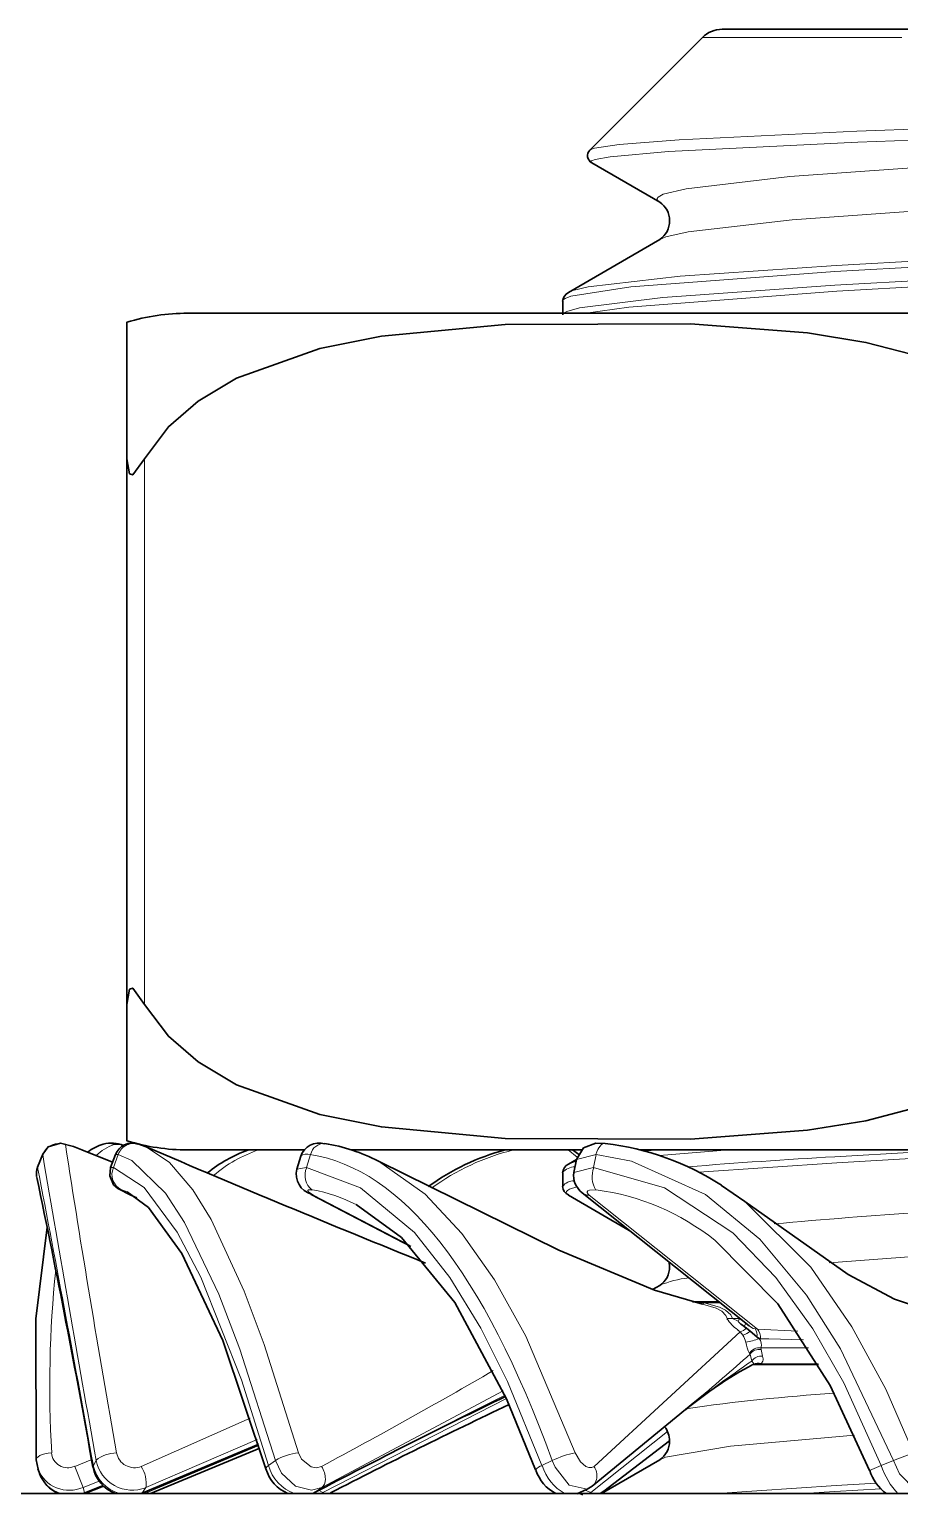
# Model space of a CAD drawing. Extents: x 218 to 1434, y 54 to 743.
# Drawn here: x 591.47 to 593.967, y 221.756 to 225.96 of the extents above; entities that cross this region are included whole.
import ezdxf

# ---------------------------------------------------------------- set-up
doc = ezdxf.new("R2010")
doc.units = 0

msp = doc.modelspace()

# ---------------------------------------------------------------- linework, layer by layer
at = {"color": 7, "lineweight": 35, "ltscale": 0.011418}
msp.add_line((593.4008, 225.9361), (593.0779, 225.6131), dxfattribs=at)
at = {"color": 7, "lineweight": 13, "ltscale": 0.014305}
msp.add_line((593.4008, 225.9361), (593.973, 225.9361), dxfattribs=at)
at = {"color": 7, "lineweight": 35, "ltscale": 0.013568}
msp.add_line((593.4574, 225.9595), (594.0001, 225.9595), dxfattribs=at)
at = {"color": 7, "lineweight": 13, "ltscale": 0.016383}
msp.add_line((594.499, 225.6924), (593.8441, 225.6672), dxfattribs=at)
at = {"color": 7, "lineweight": 13, "ltscale": 0.016338}
msp.add_line((594.5, 225.6609), (593.847, 225.6357), dxfattribs=at)
at = {"color": 7, "lineweight": 35, "ltscale": 0.005623}
msp.add_line((593.0837, 225.5768), (593.2783, 225.4639), dxfattribs=at)
at = {"color": 7, "lineweight": 35, "ltscale": 0.007571}
msp.add_line((593.0164, 225.2046), (593.2783, 225.3566), dxfattribs=at)
at = {"color": 7, "lineweight": 13, "ltscale": 0.018028}
msp.add_line((593.7809, 225.2652), (594.5009, 225.305), dxfattribs=at)
at = {"color": 7, "lineweight": 13, "ltscale": 0.017906}
msp.add_line((593.7849, 225.2825), (594.5, 225.3223), dxfattribs=at)
at = {"color": 7, "lineweight": 13, "ltscale": 0.017981}
msp.add_line((594.499, 225.2655), (593.7809, 225.2258), dxfattribs=at)
at = {"color": 7, "lineweight": 13, "ltscale": 0.017865}
msp.add_line((594.5, 225.2482), (593.7865, 225.2085), dxfattribs=at)
at = {"color": 7, "lineweight": 35, "ltscale": 0.00098381}
for p, q in [((593, 225.1799), (593, 225.1406)), ((593, 222.6799), (593, 222.6406))]:
    msp.add_line(p, q, dxfattribs=at)
at = {"color": 7, "lineweight": 35, "ltscale": 0.097885}
msp.add_line((591.9246, 225.1452), (595.84, 225.1452), dxfattribs=at)
at = {"color": 7, "lineweight": 35, "ltscale": 0.009785}
for p, q in [((591.75, 225.1193), (591.75, 224.7279)), ((591.75, 222.7712), (591.75, 223.1626))]:
    msp.add_line(p, q, dxfattribs=at)
at = {"color": 7, "lineweight": 35, "ltscale": 0.039132}
msp.add_line((591.75, 224.7279), (591.75, 223.1626), dxfattribs=at)
at = {"color": 7, "lineweight": 13, "ltscale": 0.039132}
msp.add_line((591.8, 224.7279), (591.8, 223.1626), dxfattribs=at)
at = {"color": 7, "lineweight": 35, "ltscale": 0.001005}
msp.add_line((591.5083, 222.7327), (591.4936, 222.6953), dxfattribs=at)
at = {"color": 7, "lineweight": 13, "ltscale": 0.001006}
msp.add_line((591.5084, 222.7324), (591.4937, 222.695), dxfattribs=at)
at = {"color": 7, "lineweight": 13, "ltscale": 0.002361}
msp.add_line((591.7087, 222.7101), (591.621, 222.7452), dxfattribs=at)
at = {"color": 7, "lineweight": 35, "ltscale": 0.002361}
msp.add_line((591.7087, 222.7102), (591.621, 222.7452), dxfattribs=at)
at = {"color": 7, "lineweight": 35, "ltscale": 0.000995477}
msp.add_line((591.717, 222.7319), (591.7032, 222.6946), dxfattribs=at)
at = {"color": 7, "lineweight": 13, "ltscale": 0.00099641}
msp.add_line((591.7249, 222.7324), (591.7112, 222.695), dxfattribs=at)
at = {"color": 7, "lineweight": 13, "ltscale": 0.000197241}
msp.add_line((591.717, 222.7319), (591.7249, 222.7324), dxfattribs=at)
at = {"color": 7, "lineweight": 35, "ltscale": 0.000627991}
msp.add_line((591.7812, 222.7623), (591.8049, 222.7539), dxfattribs=at)
at = {"color": 7, "lineweight": 35, "ltscale": 0.008369}
msp.add_line((591.9246, 222.7452), (592.2593, 222.7452), dxfattribs=at)
at = {"color": 7, "lineweight": 13, "ltscale": 0.000975525}
msp.add_line((592.2761, 222.7324), (592.2652, 222.695), dxfattribs=at)
at = {"color": 7, "lineweight": 35, "ltscale": 0.016496}
msp.add_line((592.394, 222.7452), (593.0538, 222.7452), dxfattribs=at)
at = {"color": 7, "lineweight": 13, "ltscale": 0.000830007}
msp.add_line((593.0413, 222.7245), (593.0154, 222.7452), dxfattribs=at)
at = {"color": 7, "lineweight": 35, "ltscale": 0.000235386}
msp.add_line((593.0389, 222.7381), (593.0312, 222.7435), dxfattribs=at)
at = {"color": 7, "lineweight": 35, "ltscale": 0.000199221}
msp.add_line((593.0451, 222.7331), (593.0389, 222.7381), dxfattribs=at)
at = {"color": 7, "lineweight": 13, "ltscale": 0.001444}
msp.add_line((593.0397, 222.7179), (593.0956, 222.7324), dxfattribs=at)
at = {"color": 7, "lineweight": 13, "ltscale": 0.000952249}
msp.add_line((593.0956, 222.7324), (593.0887, 222.695), dxfattribs=at)
at = {"color": 7, "lineweight": 35, "ltscale": 0.019809}
msp.add_line((593.2231, 222.7452), (594.0154, 222.7452), dxfattribs=at)
at = {"color": 7, "lineweight": 13, "ltscale": 0.000898385}
msp.add_line((593.2366, 222.7418), (593.2723, 222.7452), dxfattribs=at)
at = {"color": 7, "lineweight": 13, "ltscale": 0.004997}
msp.add_line((593.2781, 222.7292), (593.4773, 222.7452), dxfattribs=at)
at = {"color": 7, "lineweight": 13, "ltscale": 0.005726}
msp.add_line((594.0095, 222.7391), (593.7809, 222.7258), dxfattribs=at)
at = {"color": 7, "lineweight": 13, "ltscale": 0.00020166}
msp.add_line((591.7112, 222.695), (591.7032, 222.6946), dxfattribs=at)
at = {"color": 7, "lineweight": 35, "ltscale": 0.0009744}
msp.add_line((592.2487, 222.727), (592.2374, 222.6896), dxfattribs=at)
at = {"color": 7, "lineweight": 13, "ltscale": 0.000706996}
msp.add_line((592.2652, 222.695), (592.2374, 222.6896), dxfattribs=at)
at = {"color": 7, "lineweight": 35, "ltscale": 0.000674169}
msp.add_line((593.0164, 222.7046), (593.0397, 222.7182), dxfattribs=at)
at = {"color": 7, "lineweight": 13, "ltscale": 0.000595781}
msp.add_line((593.0164, 222.7046), (593.0387, 222.7129), dxfattribs=at)
at = {"color": 7, "lineweight": 35, "ltscale": 0.000950123}
msp.add_line((593.0397, 222.7179), (593.0323, 222.6806), dxfattribs=at)
at = {"color": 7, "lineweight": 13, "ltscale": 0.001453}
msp.add_line((593.0887, 222.695), (593.0323, 222.6806), dxfattribs=at)
at = {"color": 7, "lineweight": 13, "ltscale": 0.009922}
msp.add_line((593.3906, 222.6814), (593.7865, 222.7085), dxfattribs=at)
at = {"color": 7, "lineweight": 13, "ltscale": 0.005322}
msp.add_line((593.999, 222.7209), (593.7865, 222.7085), dxfattribs=at)
at = {"color": 7, "lineweight": 13, "ltscale": 0.000408825}
msp.add_line((591.735, 222.6305), (591.7504, 222.625), dxfattribs=at)
at = {"color": 7, "lineweight": 35, "ltscale": 0.000469339}
msp.add_line((591.7609, 222.6155), (591.7782, 222.6082), dxfattribs=at)
at = {"color": 7, "lineweight": 13, "ltscale": 0.000407681}
msp.add_line((591.7623, 222.6152), (591.7773, 222.6088), dxfattribs=at)
at = {"color": 7, "lineweight": 13, "ltscale": 0.000196092}
msp.add_line((592.2856, 222.6152), (592.2781, 222.6172), dxfattribs=at)
at = {"color": 7, "lineweight": 35, "ltscale": 0.008068}
msp.add_line((592.2781, 222.6172), (592.5642, 222.468), dxfattribs=at)
at = {"color": 7, "lineweight": 13, "ltscale": 0.00775}
msp.add_line((592.2856, 222.6152), (592.5605, 222.4719), dxfattribs=at)
at = {"color": 7, "lineweight": 35, "ltscale": 0.005052}
msp.add_line((593.0164, 222.6159), (593.1912, 222.5145), dxfattribs=at)
at = {"color": 7, "lineweight": 35, "ltscale": 0.01531}
msp.add_line((593.056, 222.6225), (593.5346, 222.2404), dxfattribs=at)
at = {"color": 7, "lineweight": 13, "ltscale": 0.015423}
msp.add_line((593.076, 222.6152), (593.5588, 222.231), dxfattribs=at)
at = {"color": 7, "lineweight": 35, "ltscale": 0.002024}
msp.add_line((593.5223, 222.5971), (593.456, 222.6436), dxfattribs=at)
at = {"color": 7, "lineweight": 13, "ltscale": 0.007981}
msp.add_line((594.083, 222.4452), (593.7646, 222.4217), dxfattribs=at)
at = {"color": 7, "lineweight": 35, "ltscale": 0.000319606}
msp.add_line((593.3067, 222.4103), (593.3055, 222.423), dxfattribs=at)
at = {"color": 7, "lineweight": 35, "ltscale": 0.000592973}
msp.add_line((593.2578, 222.3447), (593.2783, 222.3566), dxfattribs=at)
at = {"color": 7, "lineweight": 35, "ltscale": 0.001897}
msp.add_line((593.4481, 222.3093), (593.3723, 222.3093), dxfattribs=at)
at = {"color": 7, "lineweight": 13, "ltscale": 0.000792259}
msp.add_line((593.3745, 222.3087), (593.4061, 222.3065), dxfattribs=at)
at = {"color": 7, "lineweight": 13, "ltscale": 0.00114}
msp.add_line((593.4517, 222.3065), (593.4061, 222.3065), dxfattribs=at)
at = {"color": 7, "lineweight": 13, "ltscale": 0.00037842}
msp.add_line((593.4868, 222.2614), (593.4717, 222.2614), dxfattribs=at)
at = {"color": 7, "lineweight": 13, "ltscale": 0.000527954}
msp.add_line((593.5079, 222.2614), (593.4868, 222.2614), dxfattribs=at)
at = {"color": 7, "lineweight": 13, "ltscale": 0.000459756}
msp.add_line((593.4868, 222.2614), (593.5035, 222.2537), dxfattribs=at)
at = {"color": 7, "lineweight": 13, "ltscale": 0.000227821}
msp.add_line((593.502, 222.2291), (593.509, 222.2234), dxfattribs=at)
at = {"color": 7, "lineweight": 13, "ltscale": 9.9306e-05}
msp.add_line((593.5035, 222.2537), (593.5049, 222.2575), dxfattribs=at)
at = {"color": 7, "lineweight": 13, "ltscale": 0.000125434}
msp.add_line((593.5079, 222.2614), (593.5049, 222.2575), dxfattribs=at)
at = {"color": 7, "lineweight": 13, "ltscale": 0.000252662}
msp.add_line((593.5202, 222.2392), (593.5255, 222.2478), dxfattribs=at)
at = {"color": 7, "lineweight": 35, "ltscale": 0.000200852}
msp.add_line((593.5208, 222.2388), (593.5273, 222.2343), dxfattribs=at)
at = {"color": 7, "lineweight": 35, "ltscale": 0.000345784}
msp.add_line((593.5381, 222.2255), (593.5273, 222.2343), dxfattribs=at)
at = {"color": 7, "lineweight": 13, "ltscale": 0.000173838}
msp.add_line((593.5588, 222.231), (593.5519, 222.2319), dxfattribs=at)
at = {"color": 7, "lineweight": 13, "ltscale": 0.002902}
msp.add_line((593.5588, 222.231), (593.6747, 222.2249), dxfattribs=at)
at = {"color": 7, "lineweight": 13, "ltscale": 0.014235}
msp.add_line((593.509, 222.2234), (593.0904, 221.8374), dxfattribs=at)
at = {"color": 7, "lineweight": 13, "ltscale": 0.000305921}
msp.add_line((593.509, 222.2234), (593.5167, 222.2138), dxfattribs=at)
at = {"color": 7, "lineweight": 35, "ltscale": 0.000634797}
msp.add_line((593.5573, 222.209), (593.5381, 222.2255), dxfattribs=at)
at = {"color": 7, "lineweight": 35, "ltscale": 0.000186835}
msp.add_line((593.5573, 222.209), (593.5631, 222.2042), dxfattribs=at)
at = {"color": 7, "lineweight": 35, "ltscale": 9.61304e-05}
msp.add_line((593.5673, 222.2044), (593.5635, 222.2044), dxfattribs=at)
at = {"color": 7, "lineweight": 13, "ltscale": 0.000450176}
msp.add_line((593.5673, 222.2038), (593.5853, 222.2035), dxfattribs=at)
at = {"color": 7, "lineweight": 13, "ltscale": 0.000161765}
msp.add_line((593.5853, 222.2035), (593.5918, 222.2034), dxfattribs=at)
at = {"color": 7, "lineweight": 13, "ltscale": 0.002487}
msp.add_line((593.5919, 222.2034), (593.6913, 222.2001), dxfattribs=at)
at = {"color": 7, "lineweight": 13, "ltscale": 6.43091e-05}
msp.add_line((593.5361, 222.1618), (593.5378, 222.1598), dxfattribs=at)
at = {"color": 7, "lineweight": 13, "ltscale": 0.000516045}
msp.add_line((593.5378, 222.1598), (593.5423, 222.1397), dxfattribs=at)
at = {"color": 7, "lineweight": 13, "ltscale": 0.003419}
msp.add_line((593.7054, 222.1772), (593.5686, 222.1772), dxfattribs=at)
at = {"color": 7, "lineweight": 13, "ltscale": 0.000117403}
msp.add_line((593.5686, 222.1772), (593.5693, 222.1726), dxfattribs=at)
at = {"color": 7, "lineweight": 13, "ltscale": 0.00049445}
msp.add_line((593.5693, 222.1726), (593.5734, 222.1532), dxfattribs=at)
at = {"color": 7, "lineweight": 13, "ltscale": 0.00020172}
msp.add_line((593.5423, 222.1397), (593.5475, 222.1335), dxfattribs=at)
at = {"color": 7, "lineweight": 13, "ltscale": 4.74267e-05}
msp.add_line((593.5455, 222.129), (593.5469, 222.1302), dxfattribs=at)
at = {"color": 7, "lineweight": 35, "ltscale": 0.001056}
msp.add_line((593.5883, 222.1293), (593.5461, 222.1293), dxfattribs=at)
at = {"color": 7, "lineweight": 13, "ltscale": 8.27816e-05}
msp.add_line((593.5469, 222.1302), (593.5475, 222.1335), dxfattribs=at)
at = {"color": 7, "lineweight": 13, "ltscale": 0.000217315}
msp.add_line((593.5694, 222.1321), (593.5742, 222.1394), dxfattribs=at)
at = {"color": 7, "lineweight": 13, "ltscale": 0.004079}
msp.add_line((593.7325, 222.1321), (593.5694, 222.1321), dxfattribs=at)
at = {"color": 7, "lineweight": 35, "ltscale": 0.003647}
msp.add_line((593.7342, 222.1293), (593.5883, 222.1293), dxfattribs=at)
at = {"color": 7, "lineweight": 13, "ltscale": 0.014737}
msp.add_line((592.8289, 222.054), (592.3087, 221.7767), dxfattribs=at)
at = {"color": 7, "lineweight": 13, "ltscale": 0.014786}
msp.add_line((592.3124, 221.7627), (592.8387, 222.0326), dxfattribs=at)
at = {"color": 7, "lineweight": 35, "ltscale": 0.009516}
msp.add_line((593.3787, 222.0227), (593.0848, 221.7809), dxfattribs=at)
at = {"color": 7, "lineweight": 13, "ltscale": 0.008554}
msp.add_line((592.1039, 221.9758), (591.791, 221.8374), dxfattribs=at)
at = {"color": 7, "lineweight": 13, "ltscale": 0.007028}
msp.add_line((593.0806, 221.7627), (593.3011, 221.9371), dxfattribs=at)
at = {"color": 7, "lineweight": 35, "ltscale": 0.009093}
msp.add_line((592.1279, 221.8995), (591.7921, 221.7599), dxfattribs=at)
at = {"color": 7, "lineweight": 13, "ltscale": 0.009004}
msp.add_line((591.795, 221.7627), (592.1271, 221.9021), dxfattribs=at)
at = {"color": 7, "lineweight": 13, "ltscale": 0.008698}
msp.add_line((592.1234, 221.9144), (591.8038, 221.7767), dxfattribs=at)
at = {"color": 7, "lineweight": 13, "ltscale": 0.008694}
msp.add_line((591.808, 221.7627), (592.1286, 221.8975), dxfattribs=at)
at = {"color": 7, "lineweight": 35, "ltscale": 0.008484}
msp.add_line((592.131, 221.8894), (591.8173, 221.7599), dxfattribs=at)
at = {"color": 7, "lineweight": 35, "ltscale": 0.005928}
msp.add_line((593.3067, 221.9105), (593.1183, 221.7665), dxfattribs=at)
at = {"color": 7, "lineweight": 35, "ltscale": 0.000674521}
msp.add_line((591.495, 221.8296), (591.4899, 221.8561), dxfattribs=at)
at = {"color": 7, "lineweight": 13, "ltscale": 0.001316}
msp.add_line((591.6488, 221.8574), (591.6001, 221.8374), dxfattribs=at)
at = {"color": 7, "lineweight": 13, "ltscale": 0.000404524}
msp.add_line((591.6537, 221.8402), (591.6619, 221.8542), dxfattribs=at)
at = {"color": 7, "lineweight": 13, "ltscale": 0.000613941}
msp.add_line((592.1557, 221.8402), (592.1759, 221.8542), dxfattribs=at)
at = {"color": 7, "lineweight": 13, "ltscale": 0.000822377}
msp.add_line((592.9404, 221.8402), (592.9702, 221.8542), dxfattribs=at)
at = {"color": 7, "lineweight": 35, "ltscale": 0.004836}
msp.add_line((593.111, 221.7595), (593.2783, 221.8566), dxfattribs=at)
at = {"color": 7, "lineweight": 13, "ltscale": 0.000959877}
msp.add_line((593.9133, 221.8402), (593.949, 221.8542), dxfattribs=at)
at = {"color": 7, "lineweight": 13, "ltscale": 0.00155}
msp.add_line((593.949, 221.8542), (594.0068, 221.8766), dxfattribs=at)
at = {"color": 7, "lineweight": 35, "ltscale": 0.000395483}
msp.add_line((591.4998, 221.8159), (591.4946, 221.8308), dxfattribs=at)
at = {"color": 7, "lineweight": 13, "ltscale": 0.001634}
msp.add_line((591.6241, 221.7767), (591.6001, 221.8374), dxfattribs=at)
at = {"color": 7, "lineweight": 13, "ltscale": 0.000118953}
msp.add_line((591.6528, 221.8355), (591.6537, 221.8402), dxfattribs=at)
at = {"color": 7, "lineweight": 13, "ltscale": 0.000901114}
msp.add_line((593.8802, 221.8259), (593.9133, 221.8402), dxfattribs=at)
at = {"color": 7, "lineweight": 13, "ltscale": 0.001244}
msp.add_line((591.6703, 221.7953), (591.6241, 221.7767), dxfattribs=at)
at = {"color": 7, "lineweight": 13, "ltscale": 0.000363775}
msp.add_line((591.6283, 221.7627), (591.6241, 221.7767), dxfattribs=at)
at = {"color": 7, "lineweight": 13, "ltscale": 0.001405}
msp.add_line((591.6283, 221.7627), (591.6805, 221.7834), dxfattribs=at)
at = {"color": 7, "lineweight": 35, "ltscale": 0.001439}
msp.add_line((591.683, 221.7805), (591.6295, 221.7595), dxfattribs=at)
at = {"color": 7, "lineweight": 13, "ltscale": 0.000412124}
msp.add_line((591.795, 221.7627), (591.8038, 221.7767), dxfattribs=at)
at = {"color": 7, "lineweight": 13, "ltscale": 0.000625075}
msp.add_line((592.288, 221.7627), (592.3087, 221.7767), dxfattribs=at)
at = {"color": 7, "lineweight": 13, "ltscale": 0.000349918}
msp.add_line((592.3124, 221.7627), (592.2999, 221.7691), dxfattribs=at)
at = {"color": 7, "lineweight": 35, "ltscale": 0.000822261}
msp.add_line((593.0408, 221.7585), (593.0707, 221.7721), dxfattribs=at)
at = {"color": 7, "lineweight": 13, "ltscale": 0.000434805}
msp.add_line((593.0806, 221.7627), (593.0645, 221.7693), dxfattribs=at)
at = {"color": 7, "lineweight": 35, "ltscale": 0.00041435}
msp.add_line((593.0848, 221.7809), (593.0707, 221.7721), dxfattribs=at)
at = {"color": 7, "lineweight": 35, "ltscale": 0.000324643}
msp.add_line((593.1183, 221.7665), (593.1074, 221.7595), dxfattribs=at)
at = {"color": 7, "lineweight": 13, "ltscale": 0.008567}
msp.add_line((593.4429, 221.7595), (593.7849, 221.7825), dxfattribs=at)
at = {"color": 7, "lineweight": 13, "ltscale": 0.002284}
msp.add_line((593.6897, 221.7595), (593.7809, 221.7652), dxfattribs=at)
at = {"color": 7, "lineweight": 13, "ltscale": 0.003291}
msp.add_line((593.7809, 221.7652), (593.9123, 221.7729), dxfattribs=at)
at = {"color": 7, "lineweight": 13, "ltscale": 0.002863}
msp.add_line((593.7849, 221.7825), (593.8992, 221.7893), dxfattribs=at)
at = {"color": 7, "lineweight": 35}
msp.add_line((452.3154, 221.7595), (736.6846, 221.7595), dxfattribs=at)
at = {"color": 7, "lineweight": 13, "ltscale": 0.000251277}
msp.add_line((591.6188, 221.7595), (591.6283, 221.7627), dxfattribs=at)
at = {"color": 7, "lineweight": 13, "ltscale": 8.51934e-05}
msp.add_line((591.6295, 221.7595), (591.6283, 221.7627), dxfattribs=at)
at = {"color": 7, "lineweight": 13, "ltscale": 0.00023818}
msp.add_line((591.7861, 221.7595), (591.795, 221.7627), dxfattribs=at)
at = {"color": 7, "lineweight": 13, "ltscale": 0.000102032}
msp.add_line((591.7921, 221.7599), (591.795, 221.7627), dxfattribs=at)
at = {"color": 7, "lineweight": 13, "ltscale": 0.000240003}
msp.add_line((591.799, 221.7595), (591.808, 221.7627), dxfattribs=at)
at = {"color": 7, "lineweight": 13, "ltscale": 0.000198465}
msp.add_line((592.2807, 221.7595), (592.288, 221.7627), dxfattribs=at)
at = {"color": 7, "lineweight": 13, "ltscale": 0.000203578}
msp.add_line((592.3049, 221.7594), (592.3124, 221.7627), dxfattribs=at)
at = {"color": 7, "lineweight": 35, "ltscale": 0.000308288}
msp.add_line((593.0583, 221.7563), (593.0469, 221.7608), dxfattribs=at)
at = {"color": 7, "lineweight": 13, "ltscale": 0.000151516}
msp.add_line((593.0756, 221.7593), (593.0806, 221.7627), dxfattribs=at)
at = {"color": 7, "lineweight": 13}
for points in [[(593.8441, 225.6672), (593.3339, 225.6423), (593.1619, 225.6289), (593.0911, 225.6185), (593.0805, 225.6149), (593.0779, 225.6131)], [(593.847, 225.6357), (593.3035, 225.6087), (593.1359, 225.594), (593.0929, 225.5864), (593.0831, 225.5826), (593.0817, 225.5813), (593.0811, 225.5797), (593.0815, 225.5787), (593.0837, 225.5768)], [(594.5, 225.5977), (593.6512, 225.5371), (593.3542, 225.5023), (593.2886, 225.4864), (593.2736, 225.4782), (593.2708, 225.4741), (593.2714, 225.47), (593.2751, 225.4659), (593.2783, 225.4639)], [(594.5, 225.4728), (593.6584, 225.4128), (593.3604, 225.3784), (593.2961, 225.364), (593.2783, 225.3566)], [(593, 225.1799), (593.0002, 225.1815), (593.0026, 225.1846), (593.0071, 225.1877), (593.023, 225.1939), (593.1954, 225.221), (593.7809, 225.2652)], [(593.0164, 225.2046), (593.0289, 225.21), (593.0734, 225.2206), (593.3372, 225.251), (593.7849, 225.2825)], [(593.0026, 225.1452), (593.0115, 225.1505), (593.0482, 225.1608), (593.287, 225.1906), (593.7809, 225.2258)], [(593.0666, 225.1452), (593.1896, 225.1627), (593.7865, 225.2085)], [(592.1759, 221.8542), (592.074, 222.1737), (592.014, 222.331), (591.9149, 222.5375), (591.8607, 222.6208), (591.764, 222.7149), (591.7249, 222.7324)], [(592.2419, 221.8766), (592.1439, 222.187), (592.0865, 222.3404), (591.9912, 222.5453), (591.9387, 222.6303), (591.8716, 222.7089), (591.8049, 222.7539)], [(593.949, 221.8542), (593.7975, 222.1747), (593.6997, 222.3288), (593.5658, 222.489), (593.4099, 222.6171), (593.197, 222.7128), (593.0956, 222.7324)], [(591.7112, 222.695), (591.7993, 222.6372), (591.8943, 222.5097), (591.9622, 222.3799), (592.0783, 222.0853), (592.1557, 221.8402)], [(592.2652, 222.695), (592.4201, 222.6369), (592.5747, 222.5087), (592.6766, 222.3797), (592.7656, 222.2341), (592.8419, 222.0813), (592.9404, 221.8402)], [(593.0361, 221.8766), (592.8939, 222.2108), (592.8041, 222.3725), (592.7109, 222.5056), (592.6058, 222.6186), (592.4714, 222.7129)], [(593.0887, 222.695), (593.2922, 222.6366), (593.4882, 222.5073), (593.6114, 222.3791), (593.7173, 222.2325), (593.8062, 222.077), (593.9133, 221.8402)], [(591.735, 222.6305), (591.7325, 222.6311), (591.7315, 222.631), (591.7325, 222.6298), (591.7371, 222.627), (591.7623, 222.6152)], [(592.2817, 222.6305), (592.2723, 222.631), (592.2705, 222.6304), (592.2692, 222.6292), (592.2692, 222.6281), (592.27, 222.6264), (592.2742, 222.6223), (592.2856, 222.6152)], [(593.0164, 222.6159), (593.0118, 222.6194), (593.0106, 222.6211), (593.0101, 222.6237), (593.0106, 222.6255), (593.0139, 222.629), (593.02, 222.6324), (593.0405, 222.6394)], [(593.0961, 222.6305), (593.0771, 222.6302), (593.0717, 222.6277), (593.07, 222.6249), (593.0701, 222.6227), (593.0731, 222.6179), (593.076, 222.6152)], [(594.0068, 221.8766), (593.9268, 222.0586), (593.8298, 222.2381), (593.7115, 222.4085), (593.5223, 222.5971)], [(593.4717, 222.2614), (593.4683, 222.2702), (593.4562, 222.2826), (593.4403, 222.291), (593.4011, 222.3026)], [(593.4868, 222.2614), (593.4822, 222.2718), (593.4675, 222.2857), (593.4495, 222.2946), (593.4061, 222.3065)], [(593.837, 221.9274), (593.4811, 221.895), (593.2949, 221.8636), (593.2783, 221.8566)], [(592.3087, 221.7767), (592.2798, 221.7691), (592.2336, 221.7808), (592.1932, 221.8177), (592.1759, 221.8542)], [(592.3085, 221.8374), (592.2941, 221.8336), (592.2787, 221.836), (592.2507, 221.8582), (592.2419, 221.8766)], [(593.0707, 221.7721), (593.0187, 221.784), (592.9784, 221.8349), (592.9702, 221.8542)], [(593.0904, 221.8374), (593.0832, 221.8339), (593.0749, 221.834), (593.0667, 221.8371), (593.051, 221.8505), (593.0361, 221.8766)], [(594.0125, 221.7696), (593.9663, 221.8165), (593.949, 221.8542)]]:
    msp.add_lwpolyline(points, dxfattribs=at)
at = {"color": 7, "lineweight": 35}
for points in [[(594.45, 224.7279), (594.3891, 224.8109), (594.2961, 224.8928), (594.1914, 224.9557), (594.0333, 225.0193), (593.8701, 225.0613), (593.7024, 225.0887), (593.3668, 225.1148), (592.8349, 225.1127), (592.4798, 225.0792), (592.3029, 225.0438), (592.0647, 224.9587), (591.954, 224.8929), (591.8688, 224.8194), (591.8, 224.7279)], [(591.75, 224.7279), (591.7573, 224.6846), (591.7664, 224.6813), (591.8, 224.7279)], [(591.75, 223.1626), (591.7573, 223.2059), (591.7664, 223.2092), (591.8, 223.1626)], [(594.45, 223.1626), (594.3891, 223.0795), (594.2961, 222.9977), (594.1914, 222.9348), (594.0333, 222.8712), (593.8701, 222.8291), (593.7024, 222.8018), (593.3668, 222.7757), (592.8349, 222.7778), (592.4798, 222.8113), (592.3029, 222.8466), (592.0647, 222.9318), (591.954, 222.9975), (591.8688, 223.0711), (591.8, 223.1626)], [(591.5083, 222.7327), (591.5239, 222.7537), (591.5593, 222.7647), (591.5962, 222.7548), (591.621, 222.7452)], [(593.0397, 222.7179), (593.0601, 222.7509), (593.0948, 222.7642), (593.1222, 222.7638)], [(591.7609, 222.6155), (591.724, 222.6341), (591.7114, 222.6454), (591.7004, 222.6711), (591.7032, 222.6946)], [(592.4714, 222.7129), (592.9892, 222.4572), (593.2631, 222.3429), (593.4011, 222.3026)], [(591.7504, 222.625), (591.8117, 222.5803), (591.9078, 222.4484), (592.025, 222.1981), (592.1488, 221.8304)], [(592.4077, 222.5882), (592.5376, 222.4944), (592.6908, 222.3071), (592.8392, 222.0312), (592.9225, 221.8272)], [(593.5223, 222.5971), (593.8187, 222.3874), (593.9518, 222.3172), (594.0184, 222.2951)], [(591.4899, 221.8561), (591.4881, 222.261), (591.5212, 222.5234)], [(593.4369, 222.4862), (593.6171, 222.3038), (593.7675, 222.0695), (593.8802, 221.8259)]]:
    msp.add_lwpolyline(points, dxfattribs=at)
for centre, radius, start, end in [((593.4574, 225.8795), 0.08, 90.0045, 134.9955), ((593.094, 225.5972), 0.0227, 135.2793, 243.339), ((593.2434, 225.4113), 0.0632, 359.0833, 56.4742), ((593.2434, 225.4092), 0.0632, 303.5255, 0.9181), ((593.0286, 225.1785), 0.0287, 115.1025, 177.1258), ((591.9246, 224.5447), 0.6005, 90.0044, 106.9053), ((591.7316, 222.6075), 0.1621, 107.7704, 125.7431), ((591.7048, 222.6617), 0.1029, 69.7697, 102.7662), ((591.765, 222.7132), 0.0516, 71.6231, 158.6649), ((591.9246, 223.3457), 0.6005, 253.0947, 269.9956), ((606.8274, 257.7172), 38.0536, 246.74854, 248.05547), ((592.2361, 222.3607), 0.4085, 109.9409, 128.6902), ((592.3022, 222.708), 0.0571, 74.5548, 160.5667), ((592.237, 222.2612), 0.5088, 62.5684, 80.8828), ((593.0042, 222.1069), 0.6604, 104.8468, 126.1602), ((593.03, 221.985), 0.7844, 57.1064, 83.2466), ((591.5409, 222.6768), 0.0508, 158.6818, 188.4245), ((592.2971, 222.6768), 0.0616, 167.8573, 252.2792), ((593.0286, 222.6785), 0.0287, 115.1025, 177.1258), ((564.9442, 217.0941), 27.1257, 10.06658, 11.85406), ((593.0907, 222.6707), 0.0593, 170.3303, 234.2332), ((593.0289, 222.6422), 0.0291, 183.2899, 244.5263), ((593.2434, 222.4092), 0.0632, 303.5255, 0.9181), ((593.5467, 222.2873), 0.0549, 217.9932, 241.1872), ((594.1039, 221.0893), 1.1807, 118.2414, 129.4625), ((600.5278, 206.0798), 17.7153, 115.73343, 117.72451), ((599.5243, 207.8644), 15.6469, 115.26309, 117.35826), ((593.241, 221.9105), 0.0657, 359.8298, 38.2676), ((593.2434, 221.9092), 0.0632, 303.5255, 0.9181), ((591.5891, 221.8477), 0.0947, 198.8333, 248.4898), ((591.7532, 221.8551), 0.1024, 191.0253, 248.8893), ((592.2554, 221.8617), 0.1111, 196.3418, 246.8959), ((593.0361, 221.8654), 0.1197, 198.674, 242.4954), ((594.0037, 221.8638), 0.1285, 197.0709, 234.3208)]:
    msp.add_arc(centre, radius, start, end, dxfattribs=at)
at = {"color": 7, "lineweight": 13}
for centre, radius, start, end in [((591.5549, 222.7137), 0.0502, 68.5137, 158.1144), ((667.5635, 235.5878), 77.134, 189.593856, 190.256139), ((591.5428, 222.5994), 0.1646, 61.8195, 79.3028), ((631.4553, 228.9283), 40.356, 188.79131, 190.06339), ((591.7538, 222.6355), 0.1315, 108.0317, 134.6375), ((591.6957, 222.7186), 0.0453, 67.3799, 107.3473), ((591.7194, 222.6994), 0.0615, 71.1687, 95.8644), ((591.7697, 222.7165), 0.0473, 69.1496, 160.4073), ((592.254, 222.3728), 0.3934, 108.7809, 130.4915), ((592.2655, 222.7046), 0.0288, 69.1459, 126.973), ((592.3169, 222.7228), 0.0413, 89.0055, 166.7525), ((593.0137, 222.1087), 0.655, 103.6487, 126.5055), ((593.0176, 222.7101), 0.0351, 52.7869, 93.6582), ((591.5396, 222.6766), 0.0495, 158.2385, 192.1536), ((517.293, 208.3669), 75.5713, 10.269958, 10.929289), ((591.7563, 222.6746), 0.0493, 155.6576, 244.0939), ((592.3144, 222.6721), 0.0537, 155.0719, 231.8783), ((593.0358, 222.6478), 0.0488, 90.1476, 138.0405), ((593.1577, 222.6684), 0.0733, 158.9348, 211.5983), ((594.9827, 202.0738), 20.6869, 93.3307, 94.50127), ((593.0336, 222.6117), 0.045, 90.4973, 139.2785), ((592.2097, 222.2082), 0.4285, 62.485, 80.3122), ((593.0771, 222.6496), 0.0344, 231.9466, 268.1802), ((593.0056, 221.9448), 0.6919, 51.4559, 82.4769), ((595.2661, 204.1755), 18.4324, 93.84411, 95.16423), ((594.784, 222.0684), 3.2555, 174.146, 183.3776), ((593.3965, 222.0669), 0.3132, 96.4256, 112.1904), ((593.3963, 222.3235), 0.0196, 257.6431, 299.8691), ((593.5677, 222.3249), 0.1157, 213.4738, 235.5298), ((593.4993, 222.2599), 0.0379, 284.901, 317.5372), ((593.5, 222.2685), 0.0573, 286.9262, 311.532), ((593.5623, 222.2745), 0.0439, 228.7061, 256.317), ((593.528, 222.2148), 0.0296, 348.6281, 35.4776), ((593.5294, 222.2075), 0.0379, 354.3648, 38.6081), ((593.4692, 222.1813), 0.0575, 12.6155, 34.3647), ((593.5074, 222.3306), 0.1381, 277.4637, 293.9539), ((593.6177, 222.2046), 0.0925, 186.5905, 207.6607), ((593.5422, 222.1857), 0.028, 342.2602, 41.2877), ((590.0774, 226.0167), 5.1817, 309.5758, 311.898), ((593.5636, 222.1455), 0.032, 81.0638, 149.5201), ((593.5633, 222.1418), 0.0313, 78.8762, 144.7761), ((593.5689, 222.1209), 0.0326, 82.1434, 144.8147), ((593.5532, 222.1449), 0.0218, 345.2463, 22.3683), ((584.6412, 236.1598), 16.2454, 298.16165, 300.15128), ((596.1279, 218.4072), 4.5406, 124.7119, 127.6609), ((593.5601, 222.1068), 0.027, 70.0082, 119.323), ((609.2627, 189.1434), 36.7716, 116.53584, 117.49196), ((594.114, 216.7974), 5.2605, 93.6511, 98.312), ((591.58, 221.8802), 0.0468, 184.4318, 295.2675), ((591.7194, 221.7849), 0.091, 89.5884, 129.7025), ((591.7656, 221.8753), 0.1061, 191.5001, 291.17), ((591.7719, 221.8863), 0.0527, 190.61, 291.3233), ((592.2598, 221.713), 0.1645, 96.2167, 120.7009), ((593.0938, 221.6018), 0.281, 101.8577, 116.0848), ((591.5844, 221.8658), 0.097, 202.0362, 294.0707), ((591.585, 221.847), 0.0907, 200.0668, 254.408), ((591.757, 221.8614), 0.1057, 191.6121, 254.4213), ((591.7161, 221.7872), 0.0894, 353.1517, 33.8743), ((592.1603, 221.829), 0.0119, 112.4391, 172.8072), ((592.2723, 221.873), 0.121, 195.6838, 249.9925), ((592.9481, 221.8082), 0.0322, 103.4466, 143.6199), ((593.0747, 221.881), 0.1397, 196.8875, 240.892), ((593.0568, 221.8116), 0.0416, 301.1942, 37.5351), ((594.1089, 221.9016), 0.2044, 197.4264, 224.2842), ((593.0964, 221.7976), 0.0382, 245.5964, 305.1466), ((591.8154, 221.7696), 0.00995, 222.6929, 281.0867), ((592.3245, 221.7831), 0.0236, 239.3824, 292.8622)]:
    msp.add_arc(centre, radius, start, end, dxfattribs=at)
for centre, major_axis, ratio, start_param, end_param in [((550.3807, -100.8497), (-41.8831, -323.5838), 0.036032, 3.072343, 3.140539), ((593.1164, 222.7142), (-0.0058, -0.0497), 0.480765, 3.141516, 4.392595), ((591.5398, 221.8584), (0.05, 0.0023), 0.370729, 1.677928, 3.246022), ((592.2837, 221.8199), (0.0233, -0.0442), 0.604041, 0.06661, 1.651015)]:
    msp.add_ellipse(centre, major_axis=major_axis, ratio=ratio, start_param=start_param, end_param=end_param, dxfattribs=at)

doc.saveas('drawing.dxf')
